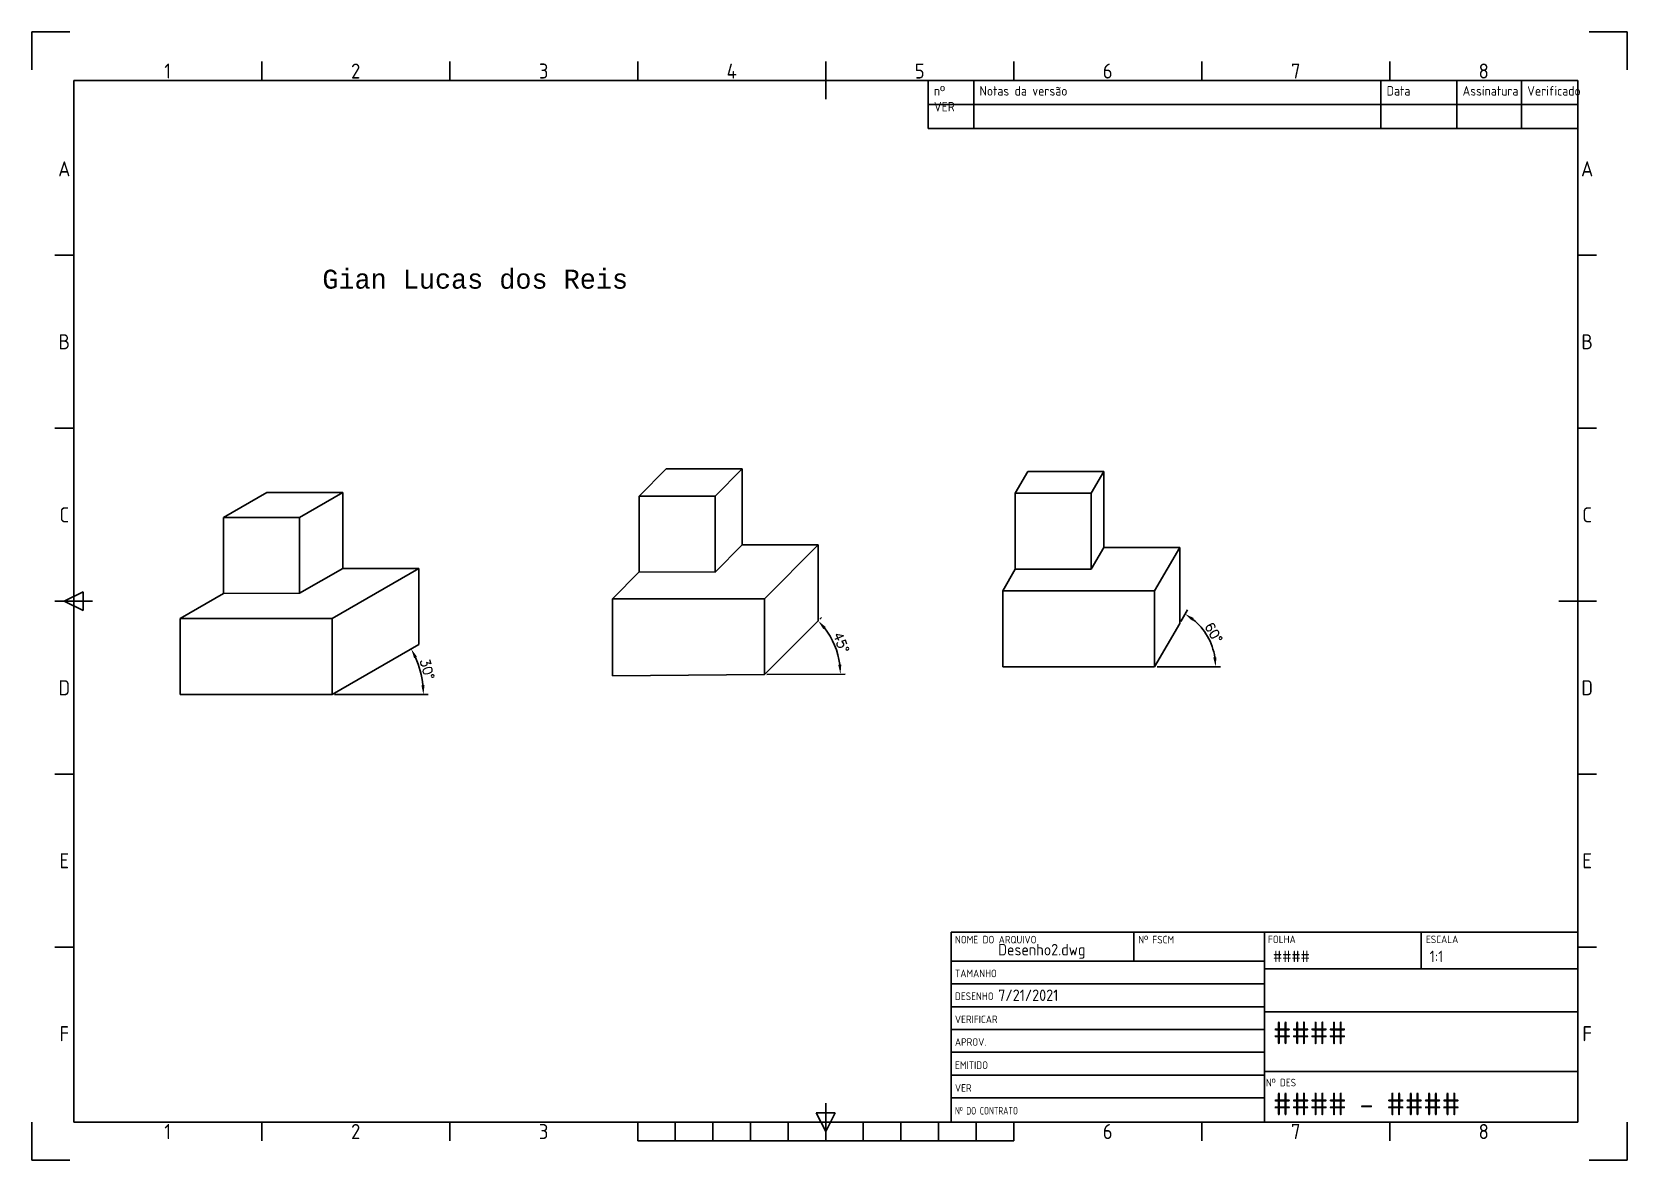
# Paper-space layout '3.1' of a CAD drawing. Header units: millimetres. Extents: x 0 to 420, y 0 to 297.
import ezdxf
from ezdxf.enums import TextEntityAlignment as Align

# ---------------------------------------------------------------- set-up
doc = ezdxf.new("R2010")
doc.units = ezdxf.units.MM
doc.layers.add('Bloco da legenda', color=7, linetype='Continuous')
doc.styles.add('ACISOTS', font='isocp.shx', dxfattribs={"height": 1})
doc.styles.add('ISO Proporcional', font='isocp.shx')
doc.styles.get("Standard").update_dxf_attribs({"font": 'simplex.shx'})
doc.dimstyles.new('ISO-25', dxfattribs={"dimtxt": 2.5, "dimasz": 2.5, "dimexe": 1.25, "dimexo": 0.625, "dimtad": 1, "dimtxsty": 'Standard', "dimcen": 2.5, "dimadec": 0, "dimazin": 0, "dimtfac": 1, "dimtmove": 0, "dimatfit": 3, "dimfxl": 1, "dimarcsym": 0})

# ---------------------------------------------------------------- blocks, each defined once
blk = doc.blocks.new('*T3')
at = {"layer": 'Bloco da legenda', "color": 0, "linetype": 'ByBlock', "lineweight": -2, "transparency": 16777216}
for p, q in [((0, 0), (171, 0)), ((0, 0), (0, -12.67)), ((12, 0), (12, -12.67)), ((119.19, 0), (119.19, -12.67)), ((139.19, 0), (139.19, -12.67)), ((156.21, 0), (156.21, -12.67)), ((171, 0), (171, -12.67)), ((0, -6.33), (171, -6.33)), ((0, -12.67), (171, -12.67))]:
    blk.add_line(p, q, dxfattribs=at)
at = {"layer": 'Bloco da legenda', "color": 0, "transparency": 16777216, "char_height": 2.5, "attachment_point": 1, "style": 'ISO Proporcional'}
for s, insert, width in [('nº VER', (1.5, -1.5), 9), ('Notas da versão', (13.5, -1.5), 104.1871), ('Data', (120.69, -1.5), 17), ('Assinatura', (140.69, -1.5), 14.0204), ('Verificado', (157.71, -1.5), 11.7925)]:
    blk.add_mtext(s, dxfattribs=dict(at, insert=insert, width=width))
blk = doc.blocks.new('Bloco da legenda')
at = {"layer": 'Bloco da legenda'}
for p, q in [((0, 297), (0, 287)), ((10, 297), (0, 297)), ((420, 297), (410, 297)), ((420, 287), (420, 297)), ((60.5, 284.23), (60.5, 289.18)), ((110, 284.23), (110, 289.18)), ((159.5, 284.23), (159.5, 289.18)), ((209, 279.28), (209, 289.18)), ((258.5, 284.23), (258.5, 289.18)), ((308, 284.23), (308, 289.18)), ((357.5, 284.23), (357.5, 289.18)), ((407, 284.23), (11, 284.23)), ((11, 284.23), (11, 10)), ((407, 10), (407, 284.23)), ((11, 238.19), (6.05, 238.19)), ((411.95, 238.19), (407, 238.19)), ((11, 192.66), (6.05, 192.66)), ((411.95, 192.66), (407, 192.66)), ((6.05, 147.12), (15.95, 147.12)), ((8.52, 147.12), (13.47, 149.59)), ((13.47, 144.64), (8.52, 147.12)), ((13.47, 149.59), (13.47, 144.64)), ((402.05, 147.12), (411.95, 147.12)), ((11, 101.58), (6.05, 101.58)), ((411.95, 101.58), (407, 101.58)), ((407, 60), (242, 60)), ((242, 10), (242, 60)), ((290.14, 60), (290.14, 52.38)), ((324.5, 10), (324.5, 60)), ((365.75, 50.35), (365.75, 60)), ((407, 10), (407, 60)), ((11, 56.03), (6.05, 56.03)), ((411.95, 56.03), (407, 56.03)), ((242, 52.38), (324.5, 52.38)), ((242, 46.38), (324.5, 46.38)), ((407, 50.35), (324.5, 50.35)), ((242, 40.38), (324.5, 40.38)), ((324.5, 39.01), (407, 39.01)), ((242, 34.38), (324.5, 34.38)), ((242, 28.38), (324.5, 28.38)), ((242, 22.38), (324.5, 22.38)), ((324.5, 23.29), (407, 23.29)), ((209, 10), (209, 14.95)), ((242, 16.38), (324.5, 16.38)), ((0, 0), (0, 10)), ((11, 10), (407, 10)), ((60.5, 5.05), (60.5, 10)), ((110, 5.05), (110, 10)), ((159.5, 5.05), (159.5, 10)), ((169.4, 5.05), (169.4, 10)), ((179.3, 5.05), (179.3, 10)), ((189.2, 5.05), (189.2, 10)), ((199.1, 5.05), (199.1, 10)), ((206.53, 12.47), (211.47, 12.47)), ((209, 7.52), (206.53, 12.47)), ((211.47, 12.47), (209, 7.52)), ((209, 10), (209, 5.05)), ((218.9, 5.05), (218.9, 10)), ((228.8, 5.05), (228.8, 10)), ((238.7, 5.05), (238.7, 10)), ((407, 10), (242, 10)), ((248.6, 5.05), (248.6, 10)), ((258.5, 5.05), (258.5, 10)), ((308, 5.05), (308, 10)), ((357.5, 5.05), (357.5, 10)), ((420, 0), (420, 10)), ((159.5, 5.05), (258.5, 5.05)), ((0, 0), (10, 0)), ((420, 0), (410, 0))]:
    blk.add_line(p, q, dxfattribs=at)
blk.add_blockref('*T3', (236, 284.23))
at = {"layer": 'Bloco da legenda', "style": 'ISO Proporcional'}
for s, p in [('1', (35.75, 286.7)), ('2', (85.25, 286.7)), ('3', (134.75, 286.7)), ('4', (184.25, 286.7)), ('5', (233.75, 286.7)), ('6', (283.25, 286.7)), ('7', (332.75, 286.7)), ('8', (382.25, 286.7)), ('A', (8.52, 260.96)), ('A', (409.48, 260.96)), ('B', (8.52, 215.43)), ('B', (409.48, 215.43)), ('C', (8.52, 169.88)), ('C', (409.48, 169.88)), ('D', (8.52, 124.34)), ('D', (409.48, 124.34)), ('E', (8.52, 78.8)), ('E', (409.48, 78.8)), ('F', (8.52, 33.27)), ('F', (409.48, 33.27)), ('1', (35.75, 7.52)), ('2', (85.25, 7.52)), ('3', (134.75, 7.52)), ('6', (283.25, 7.52)), ('7', (332.75, 7.52)), ('8', (382.25, 7.52))]:
    blk.add_text(s, height=3.96, dxfattribs=at).set_placement(p, align=Align.MIDDLE)
at = {"layer": 'Bloco da legenda', "lineweight": 25, "style": 'ACISOTS'}
for s, p in [('NOME DO ARQUIVO', (243.03, 57.04)), ('Nº FSCM', (291.3, 57.04)), ('FOLHA', (325.45, 57.11)), ('ESCALA', (367.03, 57.11)), ('TAMANHO', (243.03, 48.14)), ('DESENHO', (243.03, 42.14)), ('VERIFICAR', (243.03, 36.05)), ('APROV.', (243.03, 30.08)), ('EMITIDO', (243.03, 23.99)), ('VER', (243.03, 17.99))]:
    blk.add_text(s, height=2, dxfattribs=at).set_placement(p)
at = {"layer": 'Bloco da legenda', "lineweight": 25, "style": 'ACISOTS', "width": 0.683519}
blk.add_text('Nº DO CONTRATO', height=2, dxfattribs=at).set_placement((243.03, 11.99))
at = {"layer": 'Bloco da legenda', "insert": (324.88, 21.41), "char_height": 2, "width": 8.8, "attachment_point": 1, "style": 'ACISOTS'}
blk.add_mtext('Nº DES', dxfattribs=at)
at = {"layer": 'Bloco da legenda', "lineweight": 35, "style": 'ACISOTS'}
for tag, p, height in [('NOME_DO_ARQUIVO', (254.41, 53.9), 3), ('Nº_FSCM', (293.68, 53.04), 3), ('FOLHA', (326.77, 52.11), 3), ('ESCALA', (368.02, 52.11), 3), ('TAMANHO', (254.7, 48.23), 3), ('PROJETO-ATIVIDADE', (328.79, 43.14), 3.5), ('VERIFICAR_DATA', (254.41, 41.9), 3), ('VERIFICAR_DATA', (254.7, 36.14), 3), ('VERIFICADO_POR', (277.96, 36.14), 3), ('DATA_APROVAÇÃO', (254.7, 30.17), 3), ('NOMEFOLHA', (326.77, 30.48), 6), ('APROVADO_POR', (277.96, 30.17), 3), ('DATA_EMISSÃO', (254.7, 24.08), 3), ('EMITIDO_POR', (277.96, 24.08), 3), ('DESENHO_SUBTITULO', (328.79, 25.44), 3), ('VERSÃO', (254.7, 18.08), 3), ('NÚMERODEFOLHAS-NOME', (326.77, 11.76), 6), ('Nº_DO_CONTRATO', (254.7, 12.08), 3.5)]:
    blk.add_attdef(tag, p, '', height=height, dxfattribs=at)
blk = doc.blocks.new('*D8')
at = {"color": 0, "lineweight": -2, "transparency": 16777216}
blk.add_line((79.65, 122.54), (104.34, 122.54), dxfattribs=at)
blk.add_arc((79.02, 122.54), 24.06, 5.9549, 24.0451, dxfattribs=at)
at = {"color": 0, "transparency": 16777216}
for points in [[(100.63, 132.16), (101.37, 132.54), (99.86, 134.58)], [(103.38, 125.06), (102.54, 125.02), (103.09, 122.54)]]:
    blk.add_solid(points, dxfattribs=at)
at = {"layer": 'Defpoints', "color": 0, "transparency": 16777216}
for p in [(101.89, 135.74), (102.72, 126.72), (39.02, 122.54), (79.02, 122.54), (79.02, 122.54)]:
    blk.add_point(p, dxfattribs=at)
at = {"color": 0, "transparency": 16777216, "insert": (104.08, 129.26), "char_height": 2.5, "attachment_point": 5, "rotation": 285}
blk.add_mtext('30°', dxfattribs=at)
blk = doc.blocks.new('*D11')
at = {"color": 0, "lineweight": -2, "transparency": 16777216}
for p, q in [((207.44, 142.38), (207.9, 142.84)), ((193.48, 127.8), (214.13, 127.95))]:
    blk.add_line(p, q, dxfattribs=at)
blk.add_arc((192.86, 127.79), 20.03, 7.5932, 37.8439, dxfattribs=at)
at = {"color": 0, "transparency": 16777216}
for points in [[(208.36, 139.8), (208.98, 140.36), (207.02, 141.96)], [(213.12, 130.47), (212.29, 130.41), (212.88, 127.95)]]:
    blk.add_solid(points, dxfattribs=at)
at = {"layer": 'Defpoints', "color": 0, "transparency": 16777216}
for p in [(207, 141.93), (212.18, 133.07), (152.86, 127.49), (192.86, 127.79), (192.86, 127.79)]:
    blk.add_point(p, dxfattribs=at)
at = {"color": 0, "transparency": 16777216, "insert": (213.06, 136.25), "char_height": 2.5, "attachment_point": 5, "rotation": 292.7185}
blk.add_mtext('45°', dxfattribs=at)
blk = doc.blocks.new('*D12')
at = {"color": 0, "lineweight": -2, "transparency": 16777216}
for p, q in [((302.52, 141.82), (304.26, 144.84)), ((296.23, 129.85), (312.91, 129.85))]:
    blk.add_line(p, q, dxfattribs=at)
blk.add_arc((295.6, 129.85), 16.06, 8.9269, 51.0731, dxfattribs=at)
at = {"color": 0, "transparency": 16777216}
for points in [[(305.46, 142), (305.93, 142.69), (303.63, 143.76)], [(311.89, 132.37), (311.06, 132.31), (311.66, 129.85)]]:
    blk.add_solid(points, dxfattribs=at)
at = {"layer": 'Defpoints', "color": 0, "transparency": 16777216}
for p in [(302.2, 141.28), (310.7, 135.34), (255.6, 129.85), (295.6, 129.85), (295.6, 129.85)]:
    blk.add_point(p, dxfattribs=at)
at = {"color": 0, "transparency": 16777216, "insert": (311.14, 138.82), "char_height": 2.5, "attachment_point": 5, "rotation": 300}
blk.add_mtext('60°', dxfattribs=at)

psp = doc.layouts.new('3.1')

# ---------------------------------------------------------------- linework, layer by layer
for p, q in [((166.997, 181.935), (159.926, 174.77)), ((186.997, 181.935), (166.997, 181.935)), ((186.997, 181.935), (179.926, 174.77)), ((186.997, 161.935), (186.997, 181.935)), ((262.203, 181.282), (258.903, 175.566)), ((282.203, 181.282), (262.203, 181.282)), ((282.203, 181.282), (278.903, 175.566)), ((282.203, 161.282), (282.203, 181.282)), ((61.887, 175.744), (50.456, 169.173)), ((81.887, 175.744), (61.887, 175.744)), ((81.887, 175.744), (70.456, 169.204)), ((81.887, 155.744), (81.887, 175.744)), ((179.926, 174.77), (159.926, 174.77)), ((159.926, 174.77), (159.926, 154.863)), ((179.926, 154.77), (179.926, 174.77)), ((278.903, 175.566), (258.903, 175.566)), ((258.903, 175.566), (258.903, 155.566)), ((278.903, 155.566), (278.903, 175.566)), ((70.456, 169.204), (50.456, 169.173)), ((50.456, 169.173), (50.456, 149.144)), ((70.456, 149.204), (70.456, 169.204)), ((186.997, 161.935), (179.926, 154.77)), ((206.997, 161.935), (186.997, 161.935)), ((206.997, 161.935), (192.855, 147.792)), ((206.997, 141.935), (206.997, 161.935)), ((282.203, 161.282), (278.903, 155.566)), ((302.203, 161.282), (282.203, 161.282)), ((302.203, 161.282), (295.603, 149.85)), ((302.203, 141.282), (302.203, 161.282)), ((81.887, 155.744), (70.456, 149.204)), ((101.887, 155.744), (79.024, 142.544)), ((101.887, 155.744), (81.887, 155.744)), ((101.887, 135.744), (101.887, 155.744)), ((255.603, 149.85), (258.903, 155.566)), ((258.903, 155.566), (278.903, 155.566)), ((152.855, 147.792), (159.926, 154.863)), ((159.926, 154.863), (179.926, 154.77)), ((39.024, 142.544), (50.456, 149.144)), ((50.456, 149.144), (70.456, 149.204)), ((192.855, 147.792), (152.855, 147.792)), ((152.855, 147.792), (152.856, 127.487)), ((192.855, 127.792), (192.855, 147.792)), ((295.603, 149.85), (255.603, 149.85)), ((255.603, 149.85), (255.603, 129.85)), ((295.603, 129.85), (295.603, 149.85)), ((79.024, 142.544), (39.024, 142.544)), ((39.024, 142.544), (39.024, 122.544)), ((79.024, 122.544), (79.024, 142.544)), ((192.855, 127.792), (206.997, 141.935)), ((295.603, 129.85), (302.203, 141.282)), ((79.024, 122.544), (101.887, 135.744)), ((152.856, 127.487), (192.855, 127.792)), ((255.603, 129.85), (295.603, 129.85)), ((39.024, 122.544), (79.024, 122.544))]:
    psp.add_line(p, q)

# ---------------------------------------------------------------- block references
ref = psp.add_blockref('Bloco da legenda', (0, 0))
ref.add_attrib('NOMEFOLHA', '####', (326.775, 30.475), dxfattribs={"layer": 'Bloco da legenda', "lineweight": 35, "height": 6, "style": 'ACISOTS'})
ref.add_attrib('NÚMERODEFOLHAS-NOME', '#### - ####', (326.775, 11.765), dxfattribs={"layer": 'Bloco da legenda', "lineweight": 35, "height": 6, "style": 'ACISOTS'})
ref.add_attrib('ESCALA', '1:1', (368.025, 52.113), dxfattribs={"layer": 'Bloco da legenda', "lineweight": 35, "height": 3, "style": 'ACISOTS'})
ref.add_attrib('FOLHA', '####', (326.775, 52.113), dxfattribs={"layer": 'Bloco da legenda', "lineweight": 35, "height": 3, "style": 'ACISOTS'})
ref.add_attrib('NOME_DO_ARQUIVO', 'Desenho2.dwg', (254.412, 53.895), dxfattribs={"layer": 'Bloco da legenda', "lineweight": 35, "height": 3, "style": 'ACISOTS'})
ref.add_attrib('VERIFICAR_DATA', '7/21/2021', (254.412, 41.895), dxfattribs={"layer": 'Bloco da legenda', "lineweight": 35, "height": 3, "style": 'ACISOTS'})

# ---------------------------------------------------------------- texts
at = {"insert": (76.471, 234.407), "char_height": 5, "attachment_point": 1, "style": 'ISO Proporcional'}
psp.add_mtext_dynamic_manual_height_columns('{\\fConsolas|b0|i0|c0|p49;Gian Lucas dos Reis}', width=121.92499, gutter_width=12.5, heights=[0], dxfattribs=at)

# ---------------------------------------------------------------- dimensions: what is measured, and where the dimension line sits
for base, line1, line2, picture, middle in [((212.175, 133.075), ((192.855, 127.792), (206.997, 141.935)), ((152.856, 127.487), (192.855, 127.792)), '*D11', (213.06, 136.252)), ((310.696, 135.344), ((295.603, 129.85), (302.203, 141.282)), ((255.603, 129.85), (295.603, 129.85)), '*D12', (311.137, 138.819)), ((102.723, 126.723), ((79.024, 122.544), (101.887, 135.744)), ((39.024, 122.544), (79.024, 122.544)), '*D8', (104.08, 129.258))]:
    dim = psp.add_angular_dim_2l(base=base, line1=line1, line2=line2, dimstyle='ISO-25')
    dim.commit()
    dim.dimension.update_dxf_attribs({"geometry": picture, "text_midpoint": middle})

doc.saveas('drawing.dxf')
